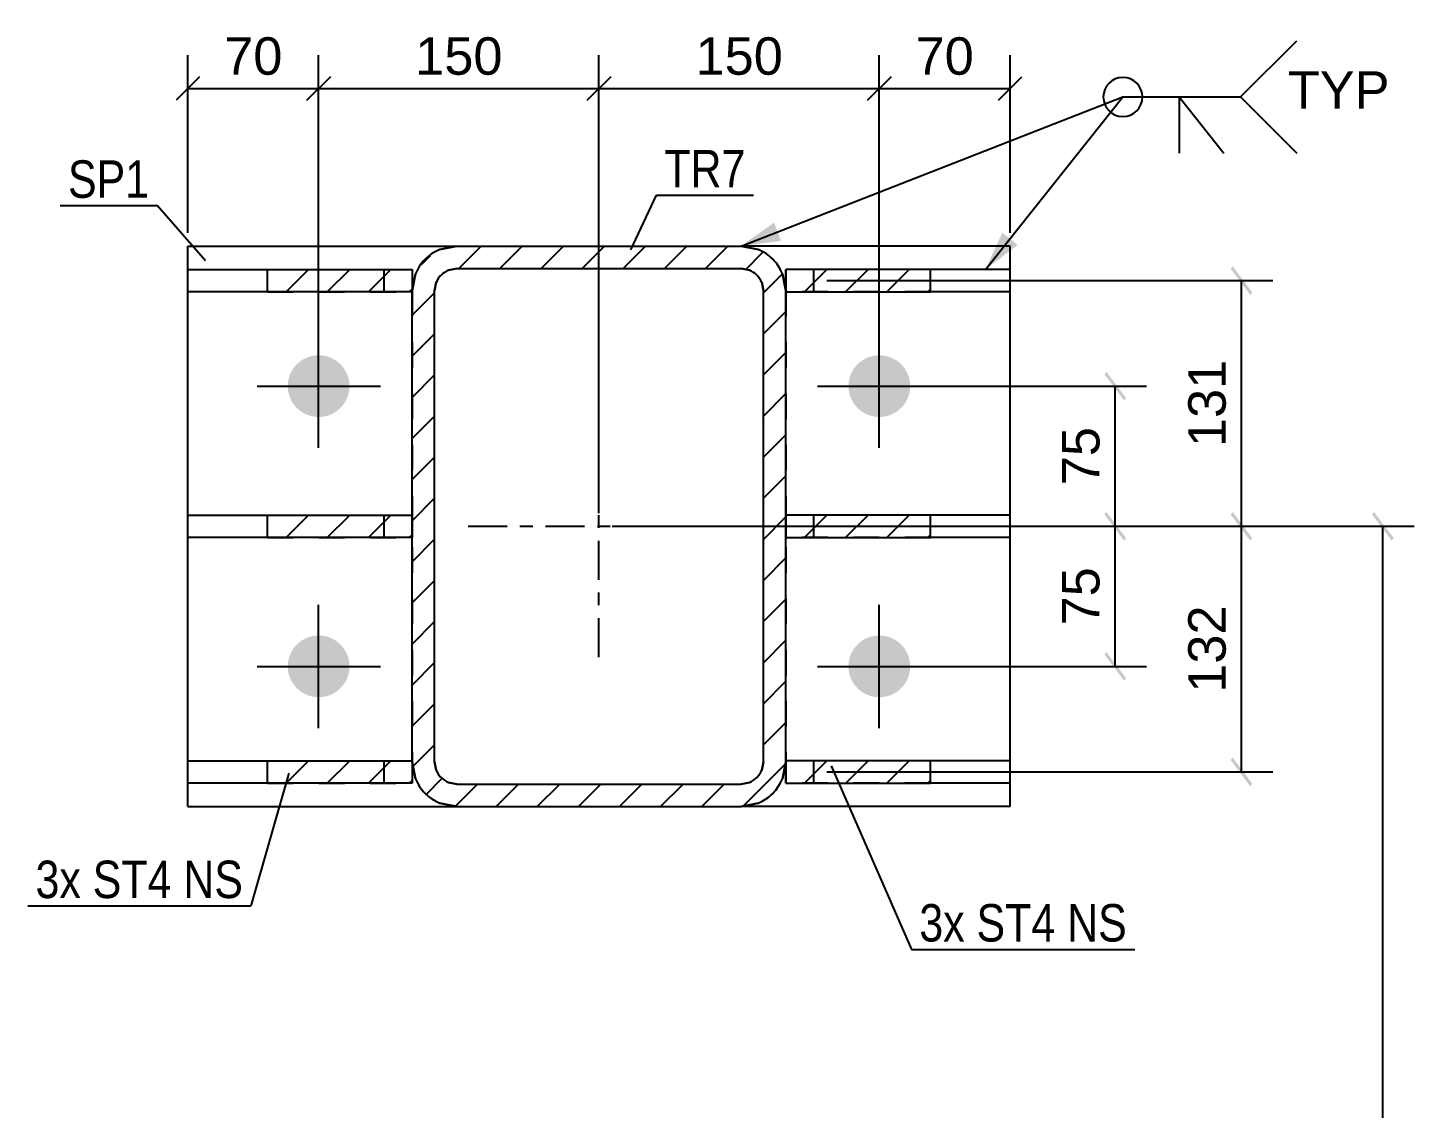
# Model space of a CAD drawing. Header units: millimetres. Extents: x -90 to 751, y -346 to 248.
# Drawn here: x 305.8 to 411.8, y -32.3 to 50.4 of the extents above; entities that cross this region are included whole.
import ezdxf

# ---------------------------------------------------------------- set-up
doc = ezdxf.new("R2010")
doc.units = ezdxf.units.MM
doc.linetypes.add('DXK_LINE_DOT2', pattern=[3.9198, 1.9599, -1.9599])
doc.linetypes.add('DXK_LINE_DOT3', pattern=[5.9187, 2.979, -0.9799, 0.9799, -0.9799])
doc.styles.add('Arial', font='ARIAL.TTF', dxfattribs={"height": 0.2})
doc.styles.add('Arial Narrow', font='ARIALN.TTF', dxfattribs={"height": 0.2})

# ---------------------------------------------------------------- blocks, each defined once
blk = doc.blocks.new('Part-389633021-2482 - 2295')
at = {"linetype": 'Continuous'}
h = blk.add_hatch(dxfattribs=at)
h.set_pattern_fill('', scale=0.7, style=0, pattern_type=0)
h.set_pattern_definition([(45, (324.1117, -5.677), (-1.57154, 1.57154), [])])
h.paths.add_polyline_path([(335.16, -5.68), (324.11, -5.68), (324.11, -7.39), (335.16, -7.39)])
at = {"color": 2, "linetype": 'Continuous'}
for p, q in [((318.02, -5.68), (324.11, -5.68)), ((318.02, -7.39), (318.02, -5.68)), ((324.11, -5.68), (335.16, -5.68)), ((324.11, -7.39), (324.11, -5.68)), ((335.16, -5.68), (335.16, -7.39)), ((324.11, -7.39), (318.02, -7.39)), ((335.16, -7.39), (324.11, -7.39))]:
    blk.add_line(p, q, dxfattribs=at)
at = {"color": 7, "linetype": 'DXK_LINE_DOT2'}
for p, q in [((324.11, -5.68), (335.16, -5.68)), ((333.02, -7.39), (333.02, -5.68)), ((335.16, -5.68), (335.16, -7.39)), ((324.11, -7.39), (335.16, -7.39))]:
    blk.add_line(p, q, dxfattribs=at)
blk = doc.blocks.new('Part-389633021-2497 - 2295')
at = {"linetype": 'Continuous'}
h = blk.add_hatch(dxfattribs=at)
h.set_pattern_fill('', scale=0.7, style=0, pattern_type=0)
h.set_pattern_definition([(45, (363.7357, -5.677), (-1.57154, 1.57154), [])])
h.paths.add_polyline_path([(374.79, -5.68), (363.74, -5.68), (363.74, -7.39), (374.79, -7.39)])
at = {"color": 7, "linetype": 'DXK_LINE_DOT2'}
for p, q in [((363.74, -7.39), (363.74, -5.68)), ((374.79, -5.68), (363.74, -5.68)), ((365.88, -7.39), (365.88, -5.68)), ((374.79, -7.39), (363.74, -7.39))]:
    blk.add_line(p, q, dxfattribs=at)
at = {"color": 2, "linetype": 'Continuous'}
for p, q in [((374.79, -5.68), (363.74, -5.68)), ((363.74, -5.68), (363.74, -7.39)), ((380.88, -5.68), (374.79, -5.68)), ((374.79, -7.39), (374.79, -5.68)), ((380.88, -7.39), (380.88, -5.68)), ((363.74, -7.39), (374.79, -7.39)), ((380.88, -7.39), (374.79, -7.39))]:
    blk.add_line(p, q, dxfattribs=at)
blk = doc.blocks.new('Part-389633021-2360 - 2295')
at = {"color": 2, "linetype": 'Continuous'}
for p, q in [((318.02, -9.18), (318.02, 33.68)), ((318.02, 33.68), (338.59, 33.68)), ((380.88, 33.68), (360.31, 33.68)), ((380.88, -9.18), (380.88, 33.68)), ((318.02, -9.18), (338.59, -9.18)), ((380.88, -9.18), (360.31, -9.18))]:
    blk.add_line(p, q, dxfattribs=at)
at = {"color": 7, "linetype": 'DXK_LINE_DOT2'}
for p, q in [((338.59, 33.68), (360.31, 33.68)), ((338.59, -9.18), (360.31, -9.18))]:
    blk.add_line(p, q, dxfattribs=at)
blk = doc.blocks.new('Part-389633021-2471 - 2295')
at = {"linetype": 'Continuous'}
h = blk.add_hatch(dxfattribs=at)
h.set_pattern_fill('', scale=0.7, style=0, pattern_type=0)
h.set_pattern_definition([(45, (363.4747, 31.5637), (-1.57154, 1.57154), [])])
h.paths.add_polyline_path([(363.74, 30.25), (363.47, 31.56), (362.73, 32.68), (361.62, 33.42), (360.31, 33.68), (338.59, 33.68), (337.28, 33.42), (336.17, 32.68), (335.43, 31.56), (335.16, 30.25), (335.16, -5.75), (335.43, -7.06), (336.17, -8.17), (337.28, -8.92), (338.59, -9.18), (360.31, -9.18), (361.62, -8.92), (362.73, -8.17), (363.47, -7.06), (363.74, -5.75)])
h.paths.add_polyline_path([(361.89, -6.4), (361.52, -6.96), (360.96, -7.33), (360.31, -7.46), (338.59, -7.46), (337.94, -7.33), (337.38, -6.96), (337.01, -6.4), (336.88, -5.75), (336.88, 30.25), (337.01, 30.91), (337.38, 31.46), (337.94, 31.84), (338.59, 31.97), (360.31, 31.97), (360.96, 31.84), (361.52, 31.46), (361.89, 30.91), (362.02, 30.25), (362.02, -5.75)])
at = {"color": 7, "linetype": 'DXK_LINE_DOT2'}
for p, q in [((337.28, 33.42), (338.59, 33.68)), ((338.59, 33.68), (360.31, 33.68)), ((360.31, 33.68), (361.62, 33.42)), ((338.59, 31.97), (337.94, 31.84)), ((338.59, 31.97), (360.31, 31.97)), ((360.96, 31.84), (360.31, 31.97)), ((335.16, 30.25), (335.43, 31.56)), ((337.01, 30.91), (336.88, 30.25)), ((362.02, 30.25), (361.89, 30.91)), ((363.47, 31.56), (363.74, 30.25)), ((335.16, 30.25), (335.16, -5.75)), ((336.88, -5.75), (336.88, 30.25)), ((362.02, -5.75), (362.02, 30.25)), ((363.74, 30.25), (363.74, -5.75)), ((335.43, -7.06), (335.16, -5.75)), ((336.88, -5.75), (337.01, -6.4)), ((361.89, -6.4), (362.02, -5.75)), ((363.74, -5.75), (363.47, -7.06)), ((337.94, -7.33), (338.59, -7.46)), ((360.31, -7.46), (360.96, -7.33)), ((338.59, -7.46), (360.31, -7.46)), ((338.59, -9.18), (337.28, -8.92)), ((338.59, -9.18), (360.31, -9.18)), ((361.62, -8.92), (360.31, -9.18))]:
    blk.add_line(p, q, dxfattribs=at)
at = {"color": 2, "linetype": 'Continuous'}
for p, q in [((338.59, 33.68), (337.28, 33.42)), ((338.59, 33.68), (360.31, 33.68)), ((361.62, 33.42), (360.31, 33.68)), ((337.94, 31.84), (338.59, 31.97)), ((338.59, 31.97), (360.31, 31.97)), ((360.31, 31.97), (360.96, 31.84)), ((335.43, 31.56), (335.16, 30.25)), ((336.88, 30.25), (337.01, 30.91)), ((361.89, 30.91), (362.02, 30.25)), ((363.74, 30.25), (363.47, 31.56)), ((335.16, -5.75), (335.16, 30.25)), ((336.88, -5.75), (336.88, 30.25)), ((362.02, -5.75), (362.02, 30.25)), ((363.74, -5.75), (363.74, 30.25)), ((335.16, -5.75), (335.43, -7.06)), ((337.01, -6.4), (336.88, -5.75)), ((362.02, -5.75), (361.89, -6.4)), ((363.47, -7.06), (363.74, -5.75)), ((338.59, -7.46), (337.94, -7.33)), ((360.96, -7.33), (360.31, -7.46)), ((338.59, -7.46), (360.31, -7.46)), ((337.28, -8.92), (338.59, -9.18)), ((338.59, -9.18), (360.31, -9.18)), ((360.31, -9.18), (361.62, -8.92))]:
    blk.add_line(p, q, dxfattribs=at)
at = {"color": 7, "linetype": 'DXK_LINE_DOT3'}
for p, q in [((349.45, 2.25), (349.45, 22.25)), ((339.45, 12.25), (359.45, 12.25))]:
    blk.add_line(p, q, dxfattribs=at)
at = {"color": 7, "linetype": 'DXK_LINE_DOT2'}
for centre, radius, start, end in [((338.59, 30.25), 3.43, 112.5, 157.5), ((360.31, 30.25), 3.43, 22.5, 67.5), ((338.59, 30.25), 1.71, 112.5, 157.5), ((360.31, 30.25), 1.71, 22.5, 67.5), ((338.59, -5.75), 3.43, 202.5, 247.5), ((338.59, -5.75), 1.71, 202.5, 247.5), ((360.31, -5.75), 1.71, 292.5, 337.5), ((360.31, -5.75), 3.43, 292.5, 337.5)]:
    blk.add_arc(centre, radius, start, end, dxfattribs=at)
at = {"color": 2, "linetype": 'Continuous'}
for centre, radius, start, end in [((338.59, 30.25), 3.43, 112.5, 157.5), ((360.31, 30.25), 3.43, 22.5, 67.5), ((338.59, 30.25), 1.71, 112.5, 157.5), ((360.31, 30.25), 1.71, 22.5, 67.5), ((338.59, -5.75), 3.43, 202.5, 247.5), ((338.59, -5.75), 1.71, 202.5, 247.5), ((360.31, -5.75), 1.71, 292.5, 337.5), ((360.31, -5.75), 3.43, 292.5, 337.5)]:
    blk.add_arc(centre, radius, start, end, dxfattribs=at)
blk = doc.blocks.new('Part-389633021-2437 - 2295')
at = {"linetype": 'Continuous'}
h = blk.add_hatch(dxfattribs=at)
h.set_pattern_fill('', scale=0.7, style=0, pattern_type=0)
h.set_pattern_definition([(45, (363.7357, 13.1088), (-1.57154, 1.57154), [])])
h.paths.add_polyline_path([(374.79, 13.11), (363.74, 13.11), (363.74, 11.39), (374.79, 11.39)])
at = {"color": 7, "linetype": 'DXK_LINE_DOT2'}
for p, q in [((363.74, 11.39), (363.74, 13.11)), ((374.79, 13.11), (363.74, 13.11)), ((365.88, 11.39), (365.88, 13.11)), ((374.79, 11.39), (363.74, 11.39))]:
    blk.add_line(p, q, dxfattribs=at)
at = {"color": 2, "linetype": 'Continuous'}
for p, q in [((374.79, 13.11), (363.74, 13.11)), ((363.74, 13.11), (363.74, 11.39)), ((380.88, 13.11), (374.79, 13.11)), ((374.79, 11.39), (374.79, 13.11)), ((380.88, 11.39), (380.88, 13.11)), ((363.74, 11.39), (374.79, 11.39)), ((380.88, 11.39), (374.79, 11.39))]:
    blk.add_line(p, q, dxfattribs=at)
blk = doc.blocks.new('Bolt-389633021-2440 - 2295')
at = {"linetype": 'Continuous'}
for points in [[(325.66, 22.97, -1), (330.38, 22.97, -1)], [(368.52, 22.97, -1), (373.24, 22.97, -1)], [(325.66, 1.54, -1), (330.38, 1.54, -1)], [(368.52, 1.54, -1), (373.24, 1.54, -1)]]:
    blk.add_hatch(color=1, dxfattribs=at).paths.add_polyline_path(points)
at = {"color": 1, "linetype": 'Continuous'}
for p, q in [((328.02, 18.25), (328.02, 27.68)), ((370.88, 18.25), (370.88, 27.68)), ((323.31, 22.97), (332.74, 22.97)), ((366.16, 22.97), (375.59, 22.97)), ((328.02, -3.18), (328.02, 6.25)), ((370.88, -3.18), (370.88, 6.25)), ((323.31, 1.54), (332.74, 1.54)), ((366.16, 1.54), (375.59, 1.54))]:
    blk.add_line(p, q, dxfattribs=at)
blk = doc.blocks.new('Part-389633021-2487 - 2295')
at = {"linetype": 'Continuous'}
h = blk.add_hatch(dxfattribs=at)
h.set_pattern_fill('', scale=0.7, style=0, pattern_type=0)
h.set_pattern_definition([(45, (324.1117, 31.8945), (-1.57154, 1.57154), [])])
h.paths.add_polyline_path([(335.16, 31.89), (324.11, 31.89), (324.11, 30.18), (335.16, 30.18)])
at = {"color": 2, "linetype": 'Continuous'}
for p, q in [((318.02, 31.89), (324.11, 31.89)), ((318.02, 30.18), (318.02, 31.89)), ((324.11, 31.89), (335.16, 31.89)), ((324.11, 30.18), (324.11, 31.89)), ((335.16, 31.89), (335.16, 30.18)), ((324.11, 30.18), (318.02, 30.18)), ((335.16, 30.18), (324.11, 30.18))]:
    blk.add_line(p, q, dxfattribs=at)
at = {"color": 7, "linetype": 'DXK_LINE_DOT2'}
for p, q in [((324.11, 31.89), (335.16, 31.89)), ((333.02, 30.18), (333.02, 31.89)), ((335.16, 31.89), (335.16, 30.18)), ((324.11, 30.18), (335.16, 30.18))]:
    blk.add_line(p, q, dxfattribs=at)
blk = doc.blocks.new('Part-389633021-2492 - 2295')
at = {"linetype": 'Continuous'}
h = blk.add_hatch(dxfattribs=at)
h.set_pattern_fill('', scale=0.7, style=0, pattern_type=0)
h.set_pattern_definition([(45, (324.1117, 13.1088), (-1.57154, 1.57154), [])])
h.paths.add_polyline_path([(335.16, 13.11), (324.11, 13.11), (324.11, 11.39), (335.16, 11.39)])
at = {"color": 2, "linetype": 'Continuous'}
for p, q in [((318.02, 13.11), (324.11, 13.11)), ((318.02, 11.39), (318.02, 13.11)), ((324.11, 13.11), (335.16, 13.11)), ((324.11, 11.39), (324.11, 13.11)), ((335.16, 13.11), (335.16, 11.39)), ((324.11, 11.39), (318.02, 11.39)), ((335.16, 11.39), (324.11, 11.39))]:
    blk.add_line(p, q, dxfattribs=at)
at = {"color": 7, "linetype": 'DXK_LINE_DOT2'}
for p, q in [((324.11, 13.11), (335.16, 13.11)), ((333.02, 11.39), (333.02, 13.11)), ((335.16, 13.11), (335.16, 11.39)), ((324.11, 11.39), (335.16, 11.39))]:
    blk.add_line(p, q, dxfattribs=at)
blk = doc.blocks.new('Part-389633021-2502 - 2295')
at = {"linetype": 'Continuous'}
h = blk.add_hatch(dxfattribs=at)
h.set_pattern_fill('', scale=0.7, style=0, pattern_type=0)
h.set_pattern_definition([(45, (363.7357, 31.8945), (-1.57154, 1.57154), [])])
h.paths.add_polyline_path([(374.79, 31.89), (363.74, 31.89), (363.74, 30.18), (374.79, 30.18)])
at = {"color": 7, "linetype": 'DXK_LINE_DOT2'}
for p, q in [((363.74, 30.18), (363.74, 31.89)), ((374.79, 31.89), (363.74, 31.89)), ((365.88, 30.18), (365.88, 31.89)), ((374.79, 30.18), (363.74, 30.18))]:
    blk.add_line(p, q, dxfattribs=at)
at = {"color": 2, "linetype": 'Continuous'}
for p, q in [((374.79, 31.89), (363.74, 31.89)), ((363.74, 31.89), (363.74, 30.18)), ((380.88, 31.89), (374.79, 31.89)), ((374.79, 30.18), (374.79, 31.89)), ((380.88, 30.18), (380.88, 31.89)), ((363.74, 30.18), (374.79, 30.18)), ((380.88, 30.18), (374.79, 30.18))]:
    blk.add_line(p, q, dxfattribs=at)
blk = doc.blocks.new('StraightDimension-389633021-25462 - 2295')
at = {"linetype": 'Continuous'}
for points in [[(388.09, 23.87), (388.24, 24.07), (389.74, 22.07), (389.59, 21.87)], [(389.74, 11.35), (389.59, 11.15), (388.09, 13.15), (388.24, 13.35)]]:
    blk.add_hatch(color=7, dxfattribs=at).paths.add_polyline_path(points)
at = {"color": 7, "linetype": 'Continuous'}
for p, q in [((371.88, 22.97), (391.31, 22.97)), ((388.91, 12.25), (388.91, 22.97)), ((350.45, 12.25), (391.31, 12.25))]:
    blk.add_line(p, q, dxfattribs=at)
at = {"color": 0}
blk.add_wipeout([(388.31, 20.43), (384.11, 20.43), (384.11, 14.79), (388.31, 14.79)], dxfattribs=at)
at = {"color": 3, "style": 'Arial'}
blk.add_text('75', height=2.865, rotation=90.0002, dxfattribs=at).set_placement((387.71, 15.39))
blk = doc.blocks.new('StraightDimension-389633021-2590 - 2295')
at = {"color": 7, "linetype": 'Continuous'}
for p, q in [((318.02, 34.68), (318.02, 48.28)), ((328.02, 23.97), (328.02, 48.28)), ((318.92, 46.63), (317.12, 44.83)), ((318.02, 45.73), (328.02, 45.73)), ((327.12, 44.83), (328.92, 46.63))]:
    blk.add_line(p, q, dxfattribs=at)
at = {"color": 0}
blk.add_wipeout([(325.85, 46.18), (325.85, 50.38), (320.2, 50.38), (320.2, 46.18)], dxfattribs=at)
at = {"color": 3, "style": 'Arial'}
blk.add_text('70', height=2.865, dxfattribs=at).set_placement((320.8, 46.78))
blk = doc.blocks.new('StraightDimension-389633021-2601 - 2295')
at = {"color": 7, "linetype": 'Continuous'}
for p, q in [((370.88, 23.97), (370.88, 48.28)), ((380.88, 34.68), (380.88, 48.28)), ((371.78, 46.63), (369.98, 44.83)), ((370.88, 45.73), (380.88, 45.73)), ((379.98, 44.83), (381.78, 46.63))]:
    blk.add_line(p, q, dxfattribs=at)
at = {"color": 0}
blk.add_wipeout([(378.7, 46.18), (378.7, 50.38), (373.05, 50.38), (373.05, 46.18)], dxfattribs=at)
at = {"color": 3, "style": 'Arial'}
blk.add_text('70', height=2.865, dxfattribs=at).set_placement((373.65, 46.78))
blk = doc.blocks.new('StraightDimension-389633021-25463 - 2295')
at = {"linetype": 'Continuous'}
for points in [[(388.09, 13.15), (388.24, 13.35), (389.74, 11.35), (389.59, 11.15)], [(389.74, 0.64), (389.59, 0.44), (388.09, 2.44), (388.24, 2.64)]]:
    blk.add_hatch(color=7, dxfattribs=at).paths.add_polyline_path(points)
at = {"color": 7, "linetype": 'Continuous'}
for p, q in [((350.45, 12.25), (391.31, 12.25)), ((388.91, 1.54), (388.91, 12.25)), ((371.88, 1.54), (391.31, 1.54))]:
    blk.add_line(p, q, dxfattribs=at)
at = {"color": 0}
blk.add_wipeout([(388.31, 9.72), (384.11, 9.72), (384.11, 4.07), (388.31, 4.07)], dxfattribs=at)
at = {"color": 3, "style": 'Arial'}
blk.add_text('75', height=2.865, rotation=90.0002, dxfattribs=at).set_placement((387.71, 4.67))
blk = doc.blocks.new('StraightDimension-389633021-2545 - 2295')
at = {"linetype": 'Continuous'}
for points in [[(408.55, 13.15), (408.7, 13.35), (410.2, 11.35), (410.05, 11.15)], [(410.2, -91.61), (410.05, -91.81), (408.55, -89.81), (408.7, -89.61)]]:
    blk.add_hatch(color=7, dxfattribs=at).paths.add_polyline_path(points)
at = {"color": 7, "linetype": 'Continuous'}
for p, q in [((364.74, 12.25), (411.77, 12.25)), ((409.37, -90.71), (409.37, 12.25)), ((364.74, -90.71), (411.77, -90.71))]:
    blk.add_line(p, q, dxfattribs=at)
at = {"color": 0}
blk.add_wipeout([(408.77, -34.18), (404.57, -34.18), (404.57, -44.27), (408.77, -44.27)], dxfattribs=at)
at = {"color": 3, "style": 'Arial'}
blk.add_text('3190', height=2.865, rotation=90.0002, dxfattribs=at).set_placement((408.17, -43.67))
blk = doc.blocks.new('StraightDimension-389633021-2603 - 2295')
at = {"linetype": 'Continuous'}
for points in [[(397.74, 13.15), (397.89, 13.35), (399.39, 11.35), (399.24, 11.15)], [(399.39, -7.43), (399.24, -7.63), (397.74, -5.63), (397.89, -5.43)]]:
    blk.add_hatch(color=7, dxfattribs=at).paths.add_polyline_path(points)
at = {"color": 7, "linetype": 'Continuous'}
for p, q in [((381.88, 12.25), (400.96, 12.25)), ((398.56, -6.53), (398.56, 12.25)), ((366.88, -6.53), (400.96, -6.53))]:
    blk.add_line(p, q, dxfattribs=at)
at = {"color": 0}
blk.add_wipeout([(397.96, 6.79), (393.76, 6.79), (393.76, -1.08), (397.96, -1.08)], dxfattribs=at)
at = {"color": 3, "style": 'Arial'}
blk.add_text('132', height=2.865, rotation=90.0002, dxfattribs=at).set_placement((397.36, -0.48))
blk = doc.blocks.new('StraightDimension-389633021-2591 - 2295')
at = {"color": 7, "linetype": 'Continuous'}
for p, q in [((328.02, 23.97), (328.02, 48.28)), ((349.45, 13.25), (349.45, 48.28)), ((328.92, 46.63), (327.12, 44.83)), ((328.02, 45.73), (349.45, 45.73)), ((348.55, 44.83), (350.35, 46.63))]:
    blk.add_line(p, q, dxfattribs=at)
at = {"color": 0}
blk.add_wipeout([(342.67, 46.18), (342.67, 50.38), (334.8, 50.38), (334.8, 46.18)], dxfattribs=at)
at = {"color": 3, "style": 'Arial'}
blk.add_text('150', height=2.865, dxfattribs=at).set_placement((335.4, 46.78))
blk = doc.blocks.new('StraightDimension-389633021-2596 - 2295')
at = {"color": 7, "linetype": 'Continuous'}
for p, q in [((349.45, 13.25), (349.45, 48.28)), ((370.88, 23.97), (370.88, 48.28)), ((350.35, 46.63), (348.55, 44.83)), ((349.45, 45.73), (370.88, 45.73)), ((369.98, 44.83), (371.78, 46.63))]:
    blk.add_line(p, q, dxfattribs=at)
at = {"color": 0}
blk.add_wipeout([(364.1, 46.18), (364.1, 50.38), (356.23, 50.38), (356.23, 46.18)], dxfattribs=at)
at = {"color": 3, "style": 'Arial'}
blk.add_text('150', height=2.865, dxfattribs=at).set_placement((356.83, 46.78))
blk = doc.blocks.new('StraightDimension-389633021-2605 - 2295')
at = {"linetype": 'Continuous'}
for points in [[(397.74, 31.94), (397.89, 32.14), (399.39, 30.14), (399.24, 29.94)], [(399.39, 11.35), (399.24, 11.15), (397.74, 13.15), (397.89, 13.35)]]:
    blk.add_hatch(color=7, dxfattribs=at).paths.add_polyline_path(points)
at = {"color": 7, "linetype": 'Continuous'}
for p, q in [((366.88, 31.04), (400.96, 31.04)), ((398.56, 12.25), (398.56, 31.04)), ((381.88, 12.25), (400.96, 12.25))]:
    blk.add_line(p, q, dxfattribs=at)
at = {"color": 0}
blk.add_wipeout([(397.96, 25.58), (393.76, 25.58), (393.76, 17.71), (397.96, 17.71)], dxfattribs=at)
at = {"color": 3, "style": 'Arial'}
blk.add_text('131', height=2.865, rotation=90.0002, dxfattribs=at).set_placement((397.36, 18.31))
blk = doc.blocks.new('MarkSet-389633021-2672 - 2295')
at = {"color": 30, "linetype": 'Continuous'}
for p, q in [((367.21, -6.06), (373.34, -20.1)), ((373.34, -20.1), (390.4, -20.1))]:
    blk.add_line(p, q, dxfattribs=at)
at = {"color": 0}
for points in [[(377.41, -19.5), (377.41, -16.5), (373.94, -16.5), (373.94, -19.5)], [(384.34, -19.5), (384.34, -16.5), (378.31, -16.5), (378.31, -19.5)], [(389.8, -19.5), (389.8, -16.5), (385.24, -16.5), (385.24, -19.5)]]:
    blk.add_wipeout(points, dxfattribs=at)
for points in [[(377.41, -19.5), (377.41, -16.5), (373.94, -16.5), (373.94, -19.5)], [(384.34, -19.5), (384.34, -16.5), (378.31, -16.5), (378.31, -19.5)], [(389.8, -19.5), (389.8, -16.5), (385.24, -16.5), (385.24, -19.5)]]:
    blk.add_wipeout(points, dxfattribs=at)
at = {"color": 3, "style": 'Arial Narrow'}
for s, p in [('3x', (373.94, -19.5)), ('ST4', (378.31, -19.5)), ('NS', (385.24, -19.5))]:
    blk.add_text(s, height=2.863, dxfattribs=at).set_placement(p)
blk = doc.blocks.new('Mark-389633021-2356 - 2295')
at = {"color": 30, "linetype": 'Continuous'}
for p in [(308.26, 36.77), (319.36, 32.56)]:
    blk.add_line(p, (315.68, 36.77), dxfattribs=at)
at = {"color": 0}
blk.add_wipeout([(315.08, 37.37), (315.08, 40.37), (308.86, 40.37), (308.86, 37.37)], dxfattribs=at)
blk.add_wipeout([(315.08, 37.37), (315.08, 40.37), (308.86, 40.37), (308.86, 37.37)], dxfattribs=at)
at = {"color": 3, "style": 'Arial Narrow'}
blk.add_text('SP1', height=2.863, dxfattribs=at).set_placement((308.86, 37.37))
blk = doc.blocks.new('MarkSet-389633021-2665 - 2295')
at = {"color": 30, "linetype": 'Continuous'}
for p in [(325.75, -6.63), (305.78, -16.78)]:
    blk.add_line(p, (322.85, -16.78), dxfattribs=at)
at = {"color": 0}
for points in [[(309.85, -16.18), (309.85, -13.18), (306.38, -13.18), (306.38, -16.18)], [(316.78, -16.18), (316.78, -13.18), (310.75, -13.18), (310.75, -16.18)], [(322.25, -16.18), (322.25, -13.18), (317.68, -13.18), (317.68, -16.18)]]:
    blk.add_wipeout(points, dxfattribs=at)
for points in [[(309.85, -16.18), (309.85, -13.18), (306.38, -13.18), (306.38, -16.18)], [(316.78, -16.18), (316.78, -13.18), (310.75, -13.18), (310.75, -16.18)], [(322.25, -16.18), (322.25, -13.18), (317.68, -13.18), (317.68, -16.18)]]:
    blk.add_wipeout(points, dxfattribs=at)
at = {"color": 3, "style": 'Arial Narrow'}
for s, p in [('3x', (306.38, -16.18)), ('ST4', (310.75, -16.18)), ('NS', (317.68, -16.18))]:
    blk.add_text(s, height=2.863, dxfattribs=at).set_placement(p)
blk = doc.blocks.new('Mark-389633021-2467 - 2295')
at = {"color": 30, "linetype": 'Continuous'}
for p, q in [((351.89, 33.38), (353.85, 37.57)), ((353.85, 37.57), (361.26, 37.57))]:
    blk.add_line(p, q, dxfattribs=at)
at = {"color": 0}
blk.add_wipeout([(360.66, 38.17), (360.66, 41.17), (354.45, 41.17), (354.45, 38.17)], dxfattribs=at)
blk.add_wipeout([(360.66, 38.17), (360.66, 41.17), (354.45, 41.17), (354.45, 38.17)], dxfattribs=at)
at = {"color": 3, "style": 'Arial Narrow'}
blk.add_text('TR7', height=2.863, dxfattribs=at).set_placement((354.45, 38.17))
blk = doc.blocks.new('WeldMark-389633021-16700 - 2295')
at = {"linetype": 'Continuous'}
for points in [[(363.37, 34.07), (360.31, 33.68), (362.83, 35.47)], [(381.45, 33.77), (379, 31.89), (380.28, 34.71)]]:
    blk.add_hatch(color=30, dxfattribs=at).paths.add_polyline_path(points)
at = {"color": 30, "linetype": 'Continuous'}
for p, q in [((360.31, 33.68), (389.5, 45.08)), ((379, 31.89), (389.5, 45.08)), ((389.5, 45.08), (398.5, 45.08))]:
    blk.add_line(p, q, dxfattribs=at)
at = {"color": 3, "linetype": 'Continuous'}
for q in [(397.22, 40.79), (393.79, 40.79)]:
    blk.add_line((393.79, 45.08), q, dxfattribs=at)
for start, end in [(90, 270), (270, 90)]:
    blk.add_arc((389.5, 45.08), 1.5, start, end, dxfattribs=at)
at = {"color": 0, "linetype": 'Continuous'}
blk.add_wipeout([(409.88, 44.18), (409.88, 47.18), (402.1, 47.18), (402.1, 44.18)], dxfattribs=at)
blk.add_wipeout([(409.88, 44.18), (409.88, 47.18), (402.1, 47.18), (402.1, 44.18)], dxfattribs=at)
at = {"color": 3, "linetype": 'Continuous'}
for q in [(402.79, 49.37), (402.79, 40.79)]:
    blk.add_line((398.5, 45.08), q, dxfattribs=at)
at = {"color": 3, "linetype": 'Continuous', "style": 'Arial'}
blk.add_text('TYP', height=2.865, dxfattribs=at).set_placement((402.1, 44.18))

msp = doc.modelspace()

# ---------------------------------------------------------------- block references
for name in ['Part-389633021-2360 - 2295', 'Part-389633021-2471 - 2295', 'Part-389633021-2487 - 2295', 'Part-389633021-2502 - 2295', 'Bolt-389633021-2440 - 2295', 'Part-389633021-2492 - 2295', 'Part-389633021-2437 - 2295', 'Part-389633021-2482 - 2295', 'Part-389633021-2497 - 2295']:
    msp.add_blockref(name, (0, 0))

# ---------------------------------------------------------------- next in the draw order: block references
for name in ['StraightDimension-389633021-2590 - 2295', 'StraightDimension-389633021-25462 - 2295', 'MarkSet-389633021-2665 - 2295']:
    msp.add_blockref(name, (0, 0))

# ---------------------------------------------------------------- next in the draw order: block references
for name in ['StraightDimension-389633021-2601 - 2295', 'Mark-389633021-2356 - 2295', 'StraightDimension-389633021-25463 - 2295']:
    msp.add_blockref(name, (0, 0))

# ---------------------------------------------------------------- next in the draw order: block references
for name in ['StraightDimension-389633021-2591 - 2295', 'StraightDimension-389633021-2545 - 2295']:
    msp.add_blockref(name, (0, 0))

# ---------------------------------------------------------------- next in the draw order: block references
msp.add_blockref('StraightDimension-389633021-2603 - 2295', (0, 0))

# ---------------------------------------------------------------- next in the draw order: block references
for name in ['StraightDimension-389633021-2596 - 2295', 'MarkSet-389633021-2672 - 2295']:
    msp.add_blockref(name, (0, 0))

# ---------------------------------------------------------------- next in the draw order: block references
for name in ['Mark-389633021-2467 - 2295', 'StraightDimension-389633021-2605 - 2295']:
    msp.add_blockref(name, (0, 0))

# ---------------------------------------------------------------- next in the draw order: block references
msp.add_blockref('WeldMark-389633021-16700 - 2295', (0, 0))

doc.saveas('drawing.dxf')
